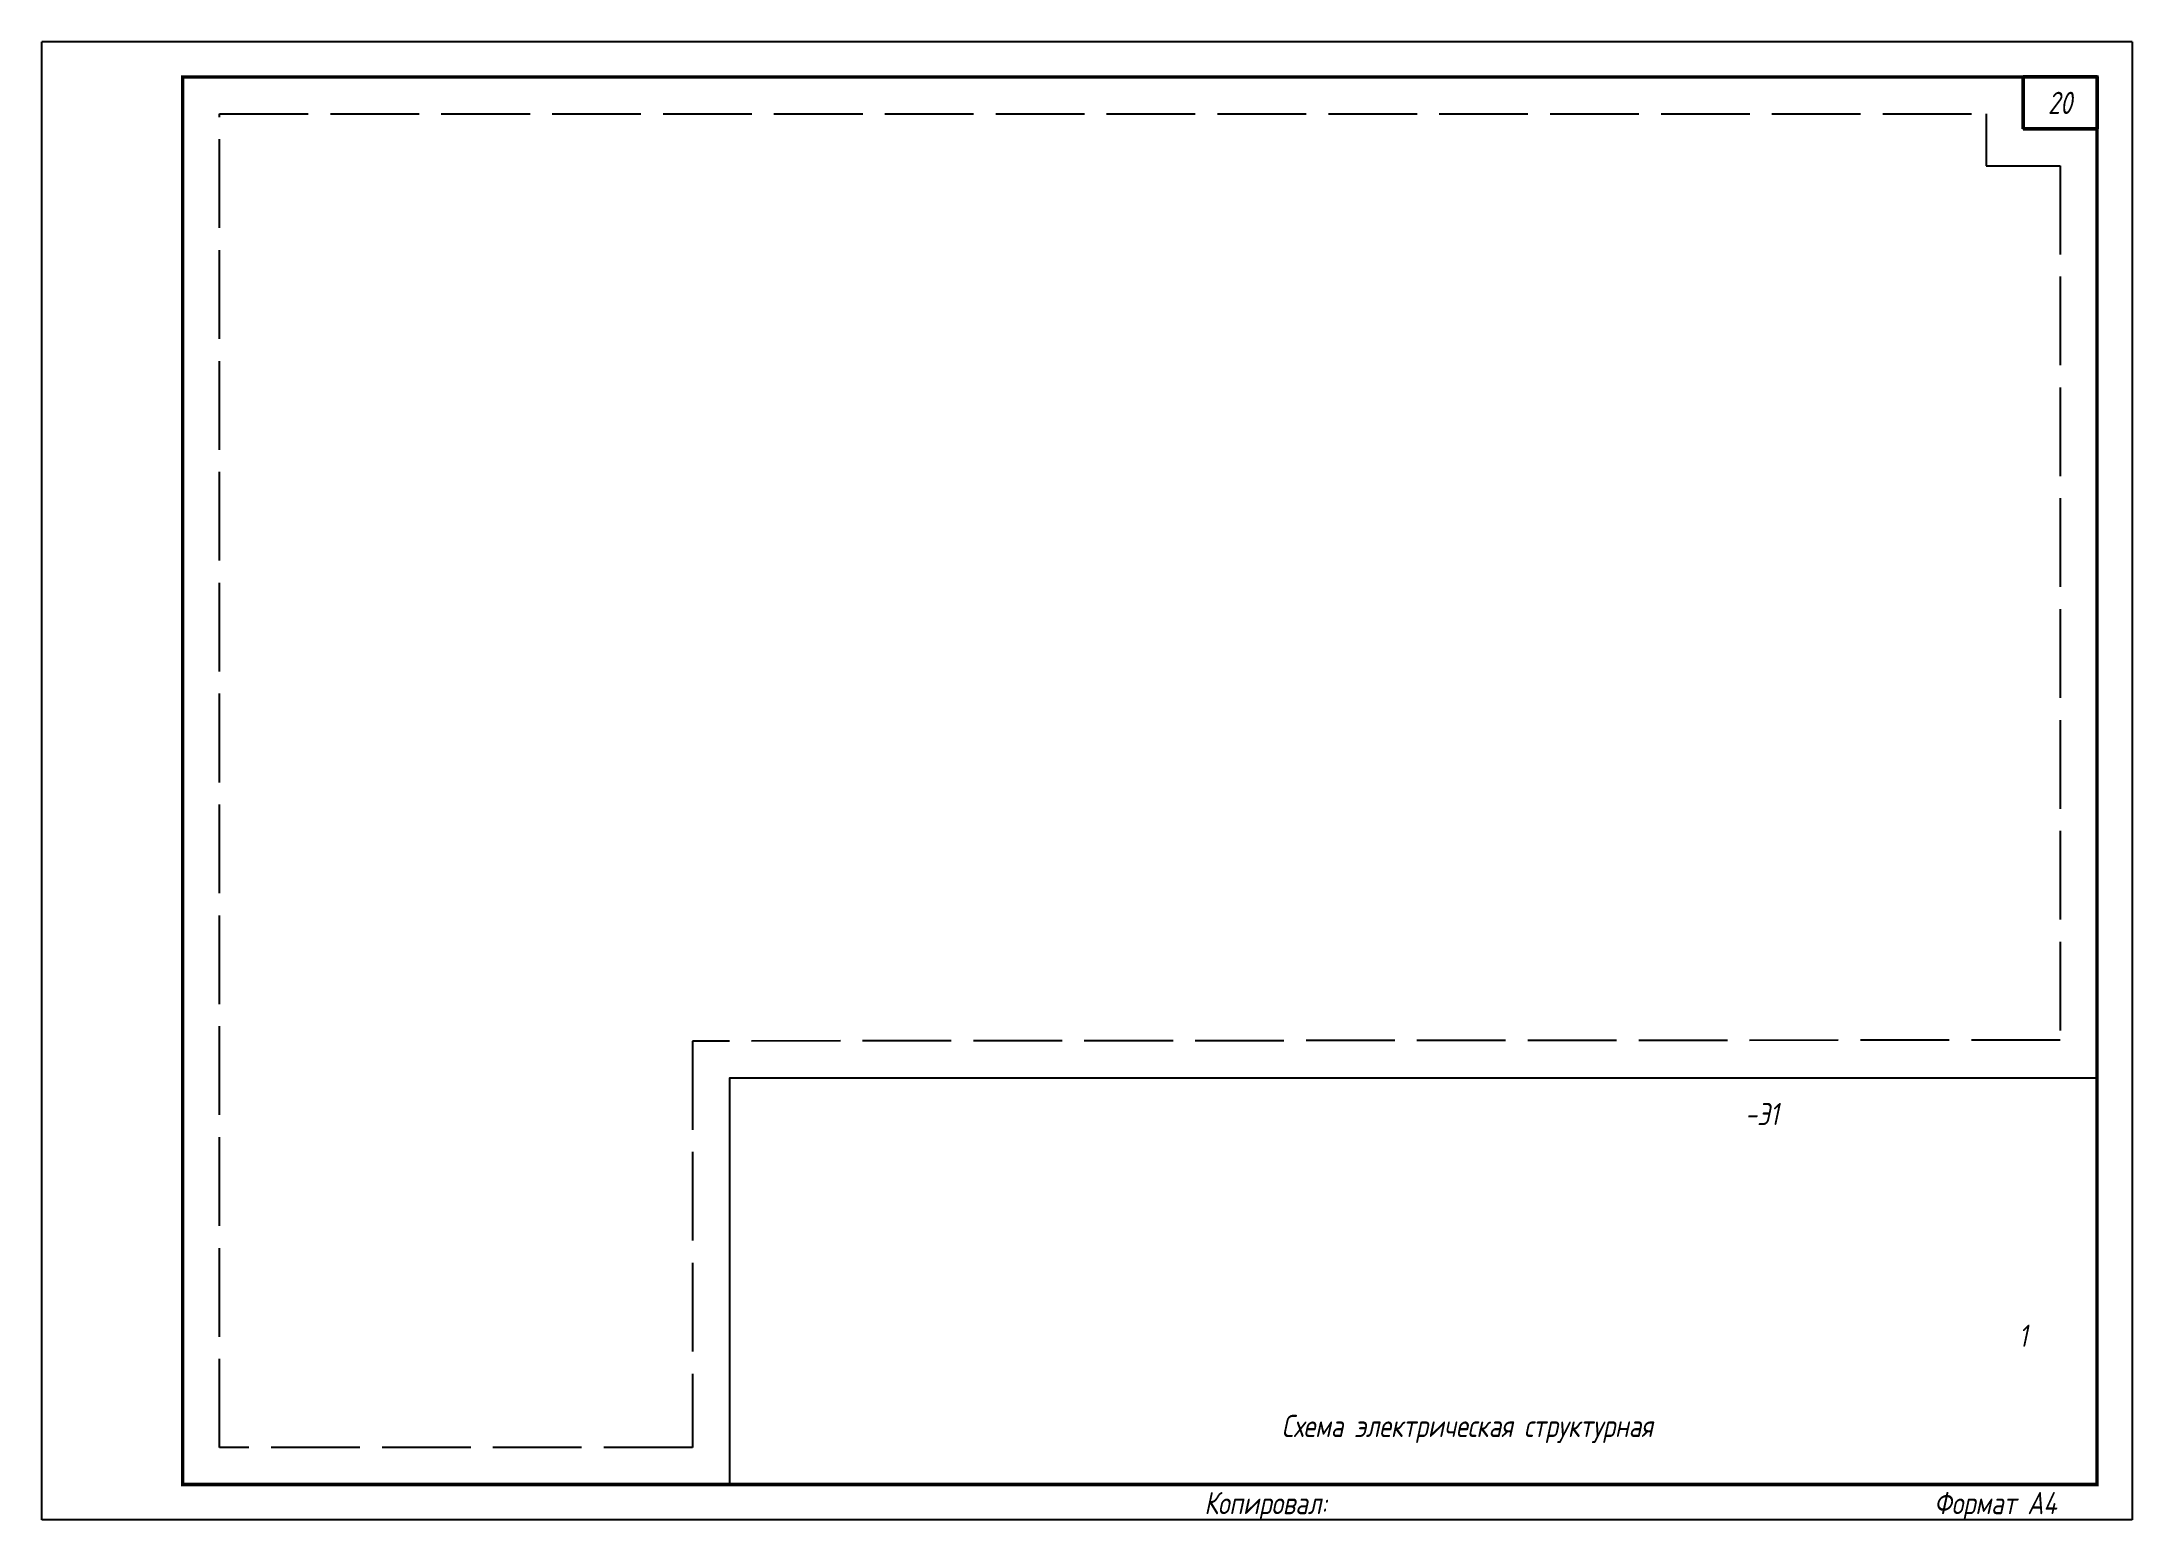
# Paper-space layout 'А4ал' of a CAD drawing. Header units: millimetres. Extents: x 2 to 284, y 0 to 200.
import ezdxf

# ---------------------------------------------------------------- set-up
doc = ezdxf.new("R2010")
doc.units = ezdxf.units.MM
doc.linetypes.add('ACAD_ISO02W100', pattern=[15, 12, -3])
doc.layers.add('noprint', color=2, linetype='Continuous', plot=False)
doc.layers.add('stamp', color=7, linetype='Continuous')
doc.styles.add('ГОСТ-ISOCPEUR', font='isocpeui.ttf', dxfattribs={"width": 0.8})

psp = doc.layouts.new('А4ал')

# ---------------------------------------------------------------- linework, layer by layer
at = {"const_width": 0.476}
psp.add_lwpolyline([(20.75, 4.92), (20.75, 195.35), (279.73, 195.35), (279.73, 4.92)], close=True, dxfattribs=at)
psp.add_lwpolyline([(20.75, 4.92), (279.73, 4.92), (279.73, 195.35), (20.75, 195.35)], close=True)
at = {"layer": 'noprint'}
for p, q in [((1.7, 0.16), (1.7, 200.11)), ((284.49, 200.11), (1.7, 200.11)), ((284.49, 200.11), (284.49, 0.16)), ((284.49, 0.16), (1.7, 0.16))]:
    psp.add_line(p, q, dxfattribs=at)
at = {"layer": 'noprint', "linetype": 'ACAD_ISO02W100'}
psp.add_lwpolyline([(25.75, 9.92), (25.75, 190.35), (264.73, 190.35), (264.73, 183.35), (274.73, 183.35), (274.73, 65.04), (89.73, 64.92), (89.73, 9.92)], close=True, dxfattribs=at)
at = {"layer": 'stamp'}
psp.add_lwpolyline([(20.75, 195.35), (269.73, 195.35), (269.73, 188.35), (279.73, 188.35), (279.73, 59.92), (94.73, 59.92), (94.73, 4.92), (20.75, 4.92)], close=True, dxfattribs=at)
at = {"layer": 'stamp', "lineweight": 50}
psp.add_lwpolyline([(269.73, 188.35), (279.73, 188.35), (279.73, 195.35), (269.73, 195.35)], close=True, dxfattribs=at)

# ---------------------------------------------------------------- texts
at = {"layer": 'stamp', "lineweight": 35, "style": 'ГОСТ-ISOCPEUR', "width": 0.8}
for s, p in [('Копировал:', (158.96, 0.91)), ('Формат A4', (257.68, 0.91))]:
    psp.add_text(s, height=3.007, dxfattribs=at).set_placement(p)
at = {"layer": 'stamp', "ltscale": 100, "char_height": 3, "attachment_point": 4, "style": 'ГОСТ-ISOCPEUR'}
for s, insert, width in [('\\pxqc;20', (269.73, 191.85), 10), ('-Э1', (232.11, 55.05), 47.7448), ('\\pxqc;1', (259.73, 25.05), 20)]:
    psp.add_mtext(s, dxfattribs=dict(at, insert=insert, width=width))
at = {"layer": 'stamp', "lineweight": 35, "insert": (194.54, 12.44), "char_height": 3, "width": 70.1573, "attachment_point": 5, "style": 'ГОСТ-ISOCPEUR'}
psp.add_mtext('Схема электрическая структурная', dxfattribs=at)

# ---------------------------------------------------------------- viewports
at = {"layer": 'stamp'}
vp = psp.add_viewport(center=(150.24, 100.14), size=(258.98, 190.427), view_center_point=(71004.7, 9241.61), view_height=19806.6507, dxfattribs=at)
vp.dxf.flags = 0x10000  # cut along an outline
vp.dxf.clipping_boundary_handle = psp.add_lwpolyline([(20.75, 195.35), (269.73, 195.35), (269.73, 188.35), (279.73, 188.35), (279.73, 59.92), (94.73, 59.92), (94.73, 4.92), (20.75, 4.92)], format="xyb", close=True, dxfattribs={"invisible": 1}).dxf.handle

doc.saveas('drawing.dxf')
